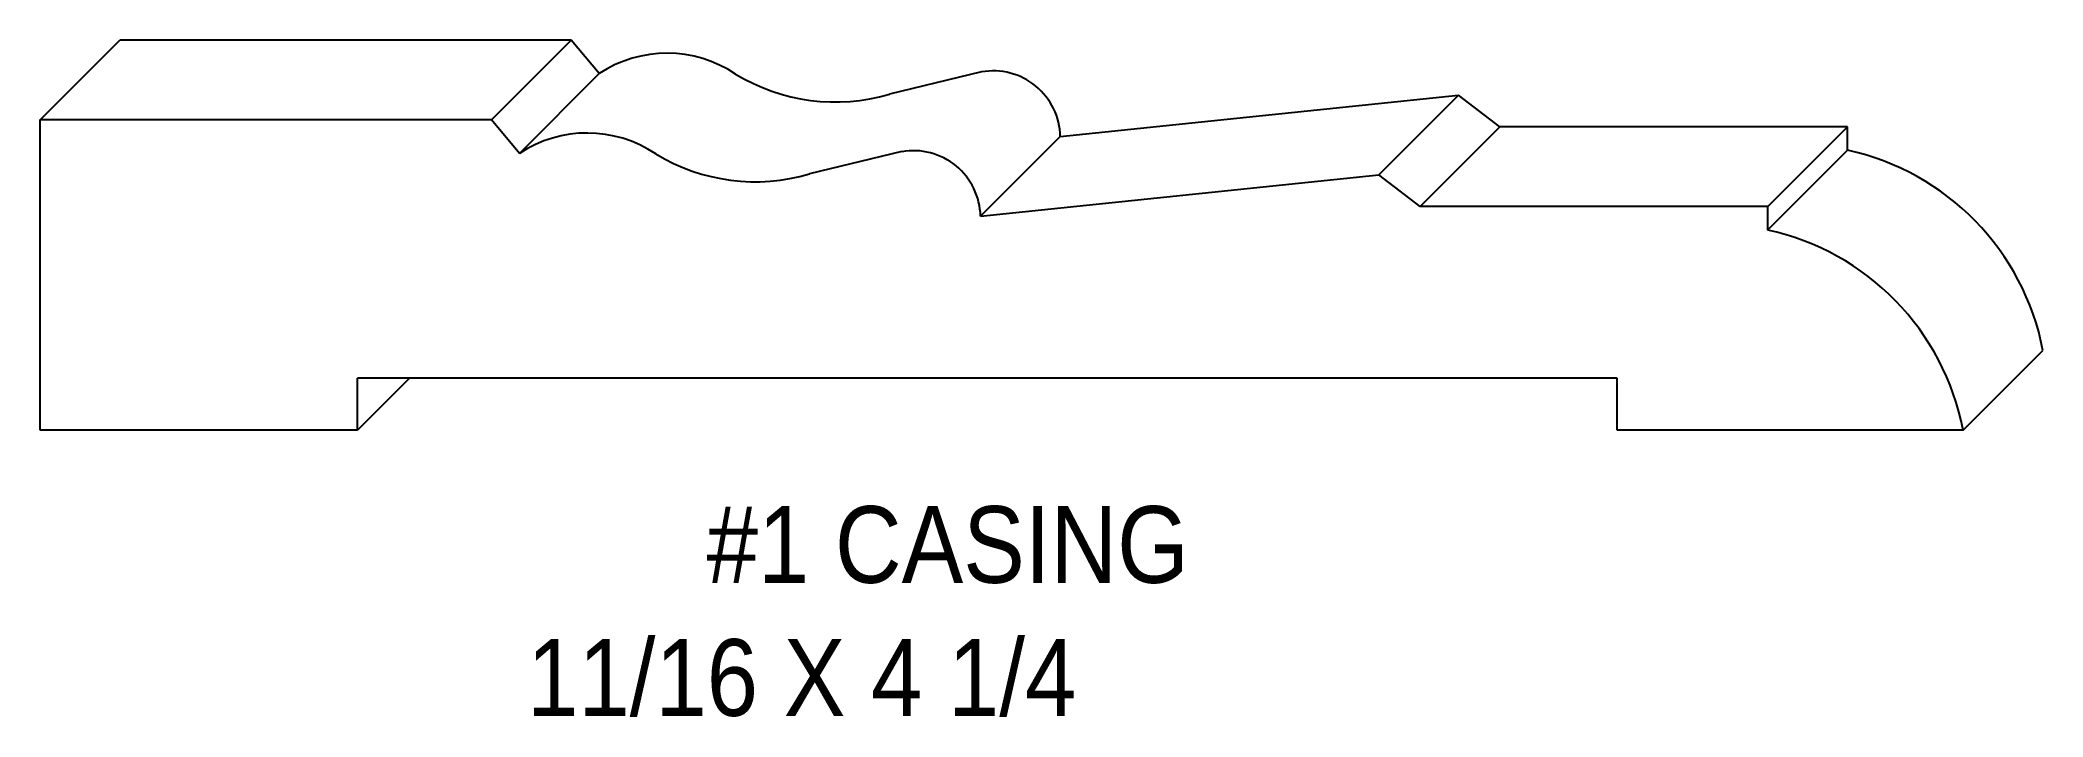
# Model space of a CAD drawing. Extents: x 48.18 to 52.62, y 154.88 to 156.38.
import ezdxf

# ---------------------------------------------------------------- set-up
doc = ezdxf.new("R2010")
doc.units = 0
doc.header["$LTSCALE"] = 5
doc.header["$MEASUREMENT"] = 0
doc.layers.add('PROFILE', color=7, linetype='CONTINUOUS')
doc.styles.add('TXT', font='TXT', dxfattribs={"height": 3.5})

msp = doc.modelspace()

# ---------------------------------------------------------------- linework, layer by layer
at = {"layer": 'PROFILE', "color": 1, "linetype": 'Continuous'}
for p, q in [((48.182, 156.2054), (48.3588, 156.3822)), ((49.3585, 156.3822), (48.3588, 156.3822)), ((49.1818, 156.2054), (49.3585, 156.3822)), ((49.4209, 156.3079), (49.3585, 156.3822)), ((49.2441, 156.1312), (49.4209, 156.3079)), ((50.2678, 156.3117), (50.0636, 156.2624)), ((50.4423, 156.1685), (51.3247, 156.2604)), ((51.148, 156.0837), (51.3247, 156.2604)), ((51.4159, 156.19), (51.3247, 156.2604)), ((49.1818, 156.2054), (48.182, 156.2054)), ((48.182, 155.5181), (48.182, 156.2054)), ((49.2441, 156.1312), (49.1818, 156.2054)), ((51.2392, 156.0133), (51.4159, 156.19)), ((52.1861, 156.19), (51.4159, 156.19)), ((52.0094, 156.0133), (52.1861, 156.19)), ((52.1861, 156.1382), (52.1861, 156.19)), ((50.2656, 155.9918), (50.4423, 156.1685)), ((50.091, 156.135), (49.8868, 156.0856)), ((52.0094, 155.9615), (52.1861, 156.1382)), ((50.2656, 155.9918), (51.148, 156.0837)), ((51.2392, 156.0133), (51.148, 156.0837)), ((52.0094, 156.0133), (51.2392, 156.0133)), ((52.0094, 155.9615), (52.0094, 156.0133)), ((52.4425, 155.5181), (52.6192, 155.6949)), ((48.8852, 155.5181), (48.8852, 155.6334)), ((51.6758, 155.6334), (48.8852, 155.6334)), ((49.0005, 155.6334), (48.8852, 155.5181)), ((51.6758, 155.5181), (51.6758, 155.6334)), ((48.8852, 155.5181), (48.182, 155.5181)), ((52.4425, 155.5181), (51.6758, 155.5181))]:
    msp.add_line(p, q, dxfattribs=at)
for centre, major_axis, start_param, end_param in [((49.5711, 156.0802), (0.2728, 0), 0.98017, 2.153922), ((49.9436, 156.6704), (0, 0.4253), -3.686952, -2.855543), ((50.2936, 156.1652), (0, 0.1487), -1.548629, 0.174786), ((49.3943, 155.9035), (0.2728, 0), 0.98017, 2.153922), ((49.7668, 156.4936), (0.4253, 0), -2.116155, -1.284747), ((50.1169, 155.9885), (0, 0.1487), -1.548629, 0.174786), ((52.0667, 155.5883), (0, 0.5627), -1.380317, -0.213957), ((51.8899, 155.4116), (0, 0.5627), -1.380317, -0.213957)]:
    msp.add_ellipse(centre, major_axis=major_axis, ratio=1, start_param=start_param, end_param=end_param, dxfattribs=at)

# ---------------------------------------------------------------- texts
at = {"layer": 'PROFILE', "color": 1, "linetype": 'Continuous', "style": 'TXT', "width": 0.9}
for s, height, p in [('#1 CASING', 0.16996, (49.6587, 155.1799)), ('11/16 X 4 1/4', 0.169956, (49.2609, 154.8853))]:
    msp.add_text(s, height=height, dxfattribs=at).set_placement(p)

doc.saveas('drawing.dxf')
